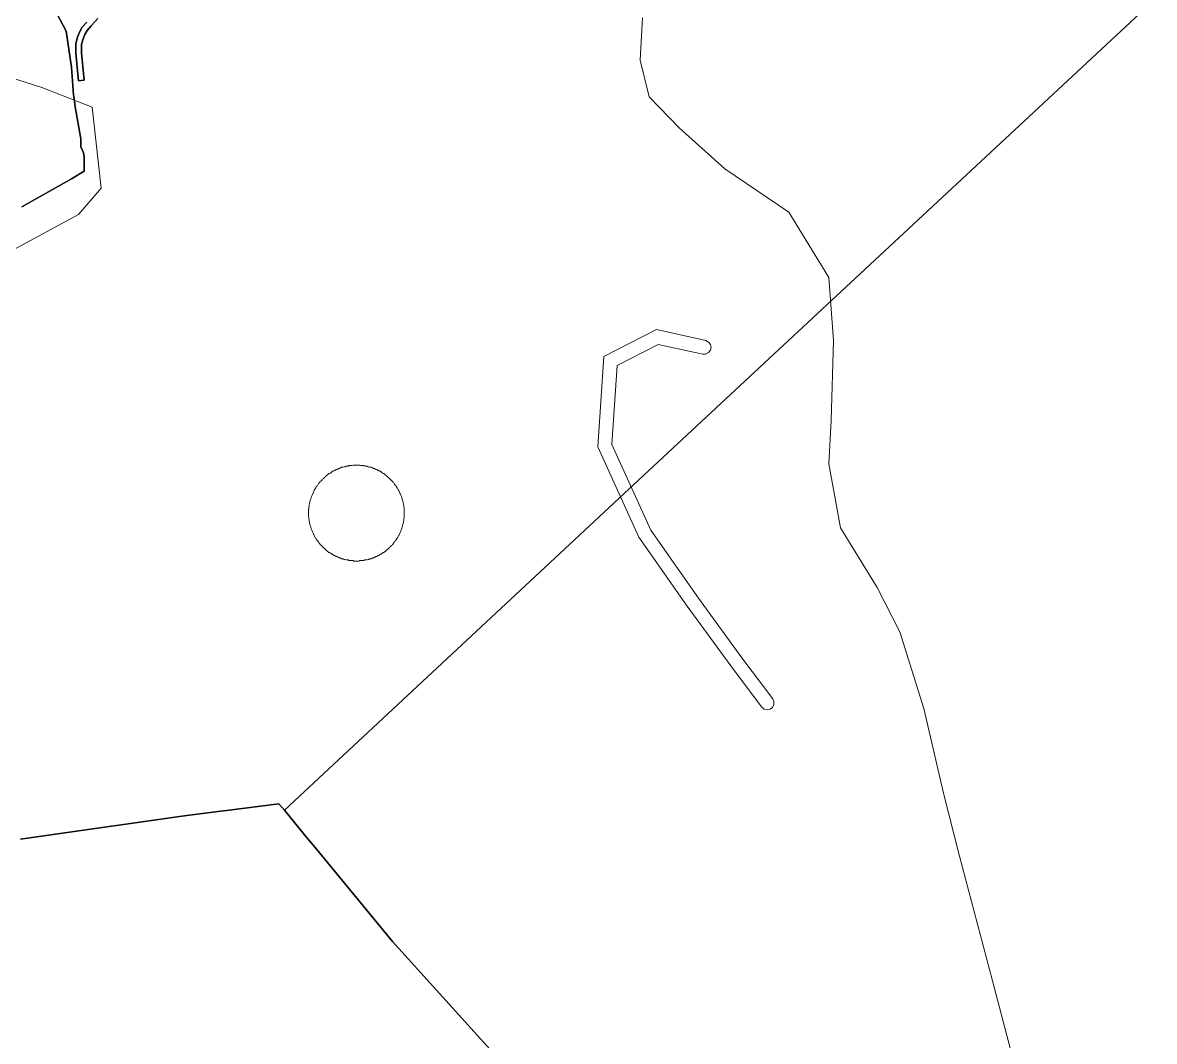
# Model space of a CAD drawing. Header units: metres. Extents: x 3 to 1027712, y 40 to 4430649.
# Drawn here: x 507850 to 508839, y 4408420 to 4409311 of the extents above; entities that cross this region are included whole.
import ezdxf

# ---------------------------------------------------------------- set-up
doc = ezdxf.new("R2010")
doc.units = ezdxf.units.M
doc.header["$MEASUREMENT"] = 0
doc.layers.add('A.ES.SDGC.CP.07003.cadastralparcel — CadastralParcel', color=1, linetype='Continuous')
doc.layers.add('Habitats_5_km', color=7, linetype='Continuous', lineweight=9, true_color=0xbefad2)

msp = doc.modelspace()

# ---------------------------------------------------------------- linework, layer by layer
at = {"layer": 'A.ES.SDGC.CP.07003.cadastralparcel — CadastralParcel', "color": 7, "linetype": 'Continuous', "flags": 128}
for points in [[(507832.04, 4409335.35), (507869.88, 4409340.18), (507870.75, 4409338.08), (507874.17, 4409329.78), (507887.65, 4409303.73), (507892.4, 4409272.33), (507894.1, 4409247.79), (507894.4, 4409246.71), (507895.71, 4409237.51), (507900.64, 4409209.6), (507900.6, 4409202.71), (507902.75, 4409197.32), (507903.34, 4409194.08), (507903.55, 4409181.31), (507893.92, 4409175.46), (507892.49, 4409174.59), (507865.14, 4409159.22), (507849.06, 4409150.18)], [(508838.87, 4409331.4), (508396.82, 4408919.17), (508078.53, 4408622.35), (508073.74, 4408628.16), (508027.94, 4408622.27), (508025.31, 4408621.94), (508022.68, 4408621.6), (507988.96, 4408617.27), (507870.1, 4408600.4), (507847.85, 4408597.24)], [(507849.06, 4409150.18), (507865.14, 4409159.22), (507892.49, 4409174.59), (507893.92, 4409175.46), (507903.55, 4409181.31), (507903.34, 4409194.08), (507902.75, 4409197.32), (507900.6, 4409202.71), (507900.64, 4409209.6), (507895.71, 4409237.51), (507894.4, 4409246.71), (507894.1, 4409247.79), (507892.4, 4409272.33), (507887.65, 4409303.73), (507874.17, 4409329.78)], [(508307.49, 4408358.7), (508173.06, 4408507.69), (508105.43, 4408589.72), (508100.49, 4408595.7), (508096.12, 4408601.01), (508078.53, 4408622.35), (508396.82, 4408919.17), (508838.87, 4409331.4)], [(507905.75, 4409311.75), (507901.85, 4409307.12), (507899.41, 4409302.97), (507897.7, 4409298.58), (507896.23, 4409292.97), (507896.23, 4409284.44), (507898.46, 4409260.45), (507900.94, 4409260.67), (507903.43, 4409260.91), (507901.23, 4409284.67), (507901.23, 4409292.33), (507902.46, 4409297.04), (507903.92, 4409300.78), (507905.94, 4409304.22), (507909.5, 4409308.45), (507915.32, 4409314.79)], [(507915.32, 4409314.79), (507909.5, 4409308.45), (507905.94, 4409304.22), (507903.92, 4409300.78), (507902.46, 4409297.04), (507901.23, 4409292.33), (507901.23, 4409284.67), (507903.43, 4409260.91), (507900.94, 4409260.67), (507898.46, 4409260.45), (507896.23, 4409284.44), (507896.23, 4409292.97), (507897.7, 4409298.58), (507899.41, 4409302.97), (507901.85, 4409307.12), (507905.75, 4409311.75)], [(507847.85, 4408597.24), (507870.1, 4408600.4), (507988.96, 4408617.27), (508022.68, 4408621.6), (508025.31, 4408621.94), (508027.94, 4408622.27), (508073.74, 4408628.16), (508078.53, 4408622.35), (508096.12, 4408601.01), (508100.49, 4408595.7), (508105.43, 4408589.72), (508173.06, 4408507.69), (508307.49, 4408358.7), (508152.39, 4408216.08), (508145.66, 4408209.66), (508014.2, 4408084.04), (507675.17, 4408148.94)]]:
    msp.add_lwpolyline(points, dxfattribs=at)
at = {"layer": 'Habitats_5_km'}
for points in [[(508720.44, 4408385.35), (508697.44, 4408473.35), (508668.44, 4408582.35), (508654.44, 4408637.35), (508637.44, 4408711.35), (508616.44, 4408778.35), (508596.44, 4408817.35), (508564.44, 4408869.35), (508554.44, 4408925.35), (508556.44, 4408963.35), (508558.44, 4409033.35), (508554.44, 4409088.35), (508519.44, 4409145.35), (508463.44, 4409183.35), (508423.44, 4409219.35), (508397.44, 4409246.35), (508389.44, 4409278.35), (508391.44, 4409315.35)], [(508391.44, 4409315.35), (508389.44, 4409278.35), (508397.44, 4409246.35), (508423.44, 4409219.35), (508463.44, 4409183.35), (508519.44, 4409145.35), (508554.44, 4409088.35), (508558.44, 4409033.35), (508556.44, 4408963.35), (508554.44, 4408925.35), (508564.44, 4408869.35), (508596.44, 4408817.35), (508616.44, 4408778.35), (508637.44, 4408711.35), (508654.44, 4408637.35), (508668.44, 4408582.35), (508697.44, 4408473.35), (508720.44, 4408385.35)], [(507835.43, 4409109.35), (507898.43, 4409143.35), (507918.43, 4409166.35), (507910.43, 4409237.35), (507866.43, 4409254.35), (507810.43, 4409272.35)]]:
    msp.add_lwpolyline(points, dxfattribs=at)
for points in [[(508495.62, 4408712.85), (508468.62, 4408748.85), (508430.56, 4408800.85), (508388.22, 4408861.35), (508352.34, 4408940.35), (508357.69, 4409019.35), (508403.62, 4409042.85), (508446.72, 4409033.35), (508449.15, 4409031.85), (508450.84, 4409029.85), (508451.44, 4409027.35), (508450.81, 4409024.85), (508449.09, 4409022.85), (508446.65, 4409021.35), (508444.15, 4409021.35), (508405.25, 4409029.85), (508369.19, 4409011.35), (508364.53, 4408942.35), (508398.65, 4408867.35), (508440.31, 4408807.85), (508478.25, 4408755.85), (508505.25, 4408719.85), (508506.28, 4408717.85), (508506.28, 4408714.85), (508505.09, 4408712.35), (508502.97, 4408710.85), (508500.31, 4408710.35), (508497.69, 4408710.85)], [(508495.62, 4408712.85), (508497.69, 4408710.85), (508500.31, 4408710.35), (508502.97, 4408710.85), (508505.09, 4408712.35), (508506.28, 4408714.85), (508506.28, 4408717.85), (508505.25, 4408719.85), (508478.25, 4408755.85), (508440.31, 4408807.85), (508398.65, 4408867.35), (508364.53, 4408942.35), (508369.19, 4409011.35), (508405.25, 4409029.85), (508444.15, 4409021.35), (508446.65, 4409021.35), (508449.09, 4409022.85), (508450.81, 4409024.85), (508451.44, 4409027.35), (508450.84, 4409029.85), (508449.15, 4409031.85), (508446.72, 4409033.35), (508403.62, 4409042.85), (508357.69, 4409019.35), (508352.34, 4408940.35), (508388.22, 4408861.35), (508430.56, 4408800.85), (508468.62, 4408748.85)], [(508142.15, 4408840.35), (508141.43, 4408840.35), (508140.71, 4408840.35), (508139.96, 4408840.35), (508139.24, 4408840.35), (508138.53, 4408840.85), (508137.78, 4408840.85), (508137.06, 4408840.85), (508136.34, 4408840.85), (508135.62, 4408840.85), (508134.9, 4408840.85), (508134.15, 4408841.35), (508133.46, 4408841.35), (508132.74, 4408841.35), (508132.03, 4408841.35), (508131.31, 4408841.85), (508130.59, 4408841.85), (508129.9, 4408842.35), (508129.21, 4408842.35), (508128.49, 4408842.35), (508127.81, 4408842.85), (508127.12, 4408842.85), (508126.43, 4408843.35), (508125.74, 4408843.35), (508125.09, 4408843.85), (508124.4, 4408844.35), (508123.74, 4408844.35), (508123.09, 4408844.85), (508122.43, 4408844.85), (508121.78, 4408845.35), (508121.15, 4408845.85), (508120.53, 4408846.35), (508119.87, 4408846.35), (508119.24, 4408846.85), (508118.65, 4408847.35), (508118.03, 4408847.85), (508117.43, 4408847.85), (508116.84, 4408848.35), (508116.24, 4408848.85), (508115.68, 4408849.35), (508115.09, 4408849.85), (508114.53, 4408850.35), (508113.99, 4408850.85), (508113.43, 4408851.35), (508112.9, 4408851.85), (508112.37, 4408852.35), (508111.84, 4408852.85), (508111.34, 4408853.35), (508110.84, 4408853.85), (508110.34, 4408854.35), (508109.87, 4408854.85), (508109.37, 4408855.35), (508108.9, 4408855.85), (508108.46, 4408856.85), (508108.03, 4408857.35), (508107.59, 4408857.85), (508107.15, 4408858.35), (508106.74, 4408858.85), (508106.34, 4408859.35), (508105.96, 4408860.35), (508105.56, 4408860.85), (508105.18, 4408861.35), (508104.84, 4408861.85), (508104.49, 4408862.85), (508104.15, 4408863.35), (508103.84, 4408863.85), (508103.53, 4408864.85), (508103.21, 4408865.35), (508102.93, 4408865.85), (508102.65, 4408866.85), (508102.37, 4408867.35), (508102.12, 4408867.85), (508101.87, 4408868.85), (508101.65, 4408869.35), (508101.43, 4408870.35), (508101.21, 4408870.85), (508101.03, 4408871.35), (508100.84, 4408872.35), (508100.65, 4408872.85), (508100.49, 4408873.85), (508100.37, 4408874.35), (508100.21, 4408875.35), (508100.12, 4408875.85), (508099.99, 4408876.35), (508099.9, 4408877.35), (508099.81, 4408877.85), (508099.74, 4408878.85), (508099.68, 4408879.35), (508099.65, 4408880.35), (508099.62, 4408880.85), (508099.59, 4408881.85), (508099.59, 4408882.35), (508099.59, 4408882.85), (508099.62, 4408883.85), (508099.65, 4408884.35), (508099.68, 4408885.35), (508099.74, 4408885.85), (508099.81, 4408886.85), (508099.9, 4408887.35), (508099.99, 4408888.35), (508100.12, 4408888.85), (508100.21, 4408889.85), (508100.37, 4408890.35), (508100.49, 4408890.85), (508100.65, 4408891.85), (508100.84, 4408892.35), (508101.03, 4408893.35), (508101.21, 4408893.85), (508101.43, 4408894.35), (508101.65, 4408895.35), (508101.87, 4408895.85), (508102.12, 4408896.85), (508102.37, 4408897.35), (508102.65, 4408897.85), (508102.93, 4408898.85), (508103.21, 4408899.35), (508103.53, 4408899.85), (508103.84, 4408900.85), (508104.15, 4408901.35), (508104.49, 4408901.85), (508104.84, 4408902.85), (508105.18, 4408903.35), (508105.56, 4408903.85), (508105.96, 4408904.35), (508106.34, 4408905.35), (508106.74, 4408905.85), (508107.15, 4408906.35), (508107.59, 4408906.85), (508108.03, 4408907.35), (508108.46, 4408908.35), (508108.9, 4408908.85), (508109.37, 4408909.35), (508109.87, 4408909.85), (508110.34, 4408910.35), (508110.84, 4408910.85), (508111.34, 4408911.35), (508111.84, 4408911.85), (508112.37, 4408912.35), (508112.9, 4408912.85), (508113.43, 4408913.35), (508113.99, 4408913.85), (508114.53, 4408914.35), (508115.09, 4408914.85), (508115.68, 4408915.35), (508116.24, 4408915.85), (508116.84, 4408916.35), (508117.43, 4408916.85), (508118.03, 4408916.85), (508118.65, 4408917.35), (508119.28, 4408917.85), (508119.87, 4408918.35), (508120.53, 4408918.85), (508121.15, 4408918.85), (508121.78, 4408919.35), (508122.43, 4408919.85), (508123.09, 4408919.85), (508123.74, 4408920.35), (508124.4, 4408920.35), (508125.09, 4408920.85), (508125.74, 4408921.35), (508126.43, 4408921.35), (508127.12, 4408921.85), (508127.81, 4408921.85), (508128.49, 4408922.35), (508129.21, 4408922.35), (508129.9, 4408922.35), (508130.59, 4408922.85), (508131.31, 4408922.85), (508132.03, 4408923.35), (508132.74, 4408923.35), (508133.46, 4408923.35), (508134.18, 4408923.35), (508134.9, 4408923.85), (508135.62, 4408923.85), (508136.34, 4408923.85), (508137.06, 4408923.85), (508137.78, 4408923.85), (508138.53, 4408924.35), (508139.25, 4408924.35), (508139.96, 4408924.35), (508140.71, 4408924.35), (508141.43, 4408924.35), (508142.15, 4408924.35), (508142.9, 4408924.35), (508143.62, 4408924.35), (508144.34, 4408924.35), (508145.09, 4408923.85), (508145.81, 4408923.85), (508146.53, 4408923.85), (508147.25, 4408923.85), (508147.96, 4408923.85), (508148.68, 4408923.35), (508149.4, 4408923.35), (508150.12, 4408923.35), (508150.84, 4408923.35), (508151.56, 4408922.85), (508152.28, 4408922.85), (508152.96, 4408922.35), (508153.65, 4408922.35), (508154.37, 4408922.35), (508155.06, 4408921.85), (508155.75, 4408921.85), (508156.43, 4408921.35), (508157.12, 4408921.35), (508157.78, 4408920.85), (508158.46, 4408920.35), (508159.12, 4408920.35), (508159.78, 4408919.85), (508160.43, 4408919.85), (508161.09, 4408919.35), (508161.71, 4408918.85), (508162.34, 4408918.85), (508163, 4408918.35), (508163.59, 4408917.85), (508164.21, 4408917.35), (508164.84, 4408916.85), (508165.43, 4408916.85), (508166.03, 4408916.35), (508166.62, 4408915.85), (508167.18, 4408915.35), (508167.78, 4408914.85), (508168.34, 4408914.35), (508168.87, 4408913.85), (508169.43, 4408913.35), (508169.96, 4408912.85), (508170.5, 4408912.35), (508171.03, 4408911.85), (508171.53, 4408911.35), (508172.03, 4408910.85), (508172.53, 4408910.35), (508173, 4408909.85), (508173.5, 4408909.35), (508173.96, 4408908.85), (508174.4, 4408908.35), (508174.84, 4408907.35), (508175.28, 4408906.85), (508175.71, 4408906.35), (508176.12, 4408905.85), (508176.53, 4408905.35), (508176.9, 4408904.35), (508177.31, 4408903.85), (508177.68, 4408903.35), (508178.03, 4408902.85), (508178.37, 4408901.85), (508178.71, 4408901.35), (508179.03, 4408900.85), (508179.34, 4408899.85), (508179.65, 4408899.35), (508179.93, 4408898.85), (508180.21, 4408897.85), (508180.5, 4408897.35), (508180.75, 4408896.85), (508181, 4408895.85), (508181.21, 4408895.35), (508181.43, 4408894.35), (508181.65, 4408893.85), (508181.84, 4408893.35), (508182.03, 4408892.35), (508182.21, 4408891.85), (508182.37, 4408890.85), (508182.5, 4408890.35), (508182.65, 4408889.85), (508182.75, 4408888.85), (508182.87, 4408888.35), (508182.96, 4408887.35), (508183.06, 4408886.85), (508183.12, 4408885.85), (508183.18, 4408885.35), (508183.21, 4408884.35), (508183.25, 4408883.85), (508183.28, 4408882.85), (508183.28, 4408882.35), (508183.28, 4408881.85), (508183.25, 4408880.85), (508183.21, 4408880.35), (508183.18, 4408879.35), (508183.12, 4408878.85), (508183.06, 4408877.85), (508182.96, 4408877.35), (508182.87, 4408876.35), (508182.75, 4408875.85), (508182.65, 4408874.85), (508182.5, 4408874.35), (508182.37, 4408873.85), (508182.21, 4408872.85), (508182.03, 4408872.35), (508181.84, 4408871.35), (508181.65, 4408870.85), (508181.43, 4408870.35), (508181.21, 4408869.35), (508181, 4408868.85), (508180.75, 4408867.85), (508180.5, 4408867.35), (508180.21, 4408866.85), (508179.93, 4408865.85), (508179.65, 4408865.35), (508179.34, 4408864.85), (508179.03, 4408863.85), (508178.71, 4408863.35), (508178.37, 4408862.85), (508178.03, 4408861.85), (508177.65, 4408861.35), (508177.31, 4408860.85), (508176.9, 4408860.35), (508176.53, 4408859.35), (508176.12, 4408858.85), (508175.71, 4408858.35), (508175.28, 4408857.85), (508174.84, 4408857.35), (508174.4, 4408856.85), (508173.93, 4408855.85), (508173.5, 4408855.35), (508173, 4408854.85), (508172.53, 4408854.35), (508172.03, 4408853.85), (508171.53, 4408853.35), (508171.03, 4408852.85), (508170.49, 4408852.35), (508169.96, 4408851.85), (508169.43, 4408851.35), (508168.87, 4408850.85), (508168.34, 4408850.35), (508167.78, 4408849.85), (508167.18, 4408849.35), (508166.62, 4408848.85), (508166.03, 4408848.35), (508165.43, 4408847.85), (508164.84, 4408847.85), (508164.21, 4408847.35), (508163.59, 4408846.85), (508162.99, 4408846.35), (508162.34, 4408846.35), (508161.71, 4408845.85), (508161.09, 4408845.35), (508160.43, 4408844.85), (508159.78, 4408844.85), (508159.12, 4408844.35), (508158.46, 4408844.35), (508157.78, 4408843.85), (508157.12, 4408843.35), (508156.43, 4408843.35), (508155.74, 4408842.85), (508155.06, 4408842.85), (508154.37, 4408842.35), (508153.65, 4408842.35), (508152.96, 4408842.35), (508152.28, 4408841.85), (508151.56, 4408841.85), (508150.84, 4408841.35), (508150.12, 4408841.35), (508149.4, 4408841.35), (508148.68, 4408841.35), (508147.96, 4408840.85), (508147.24, 4408840.85), (508146.53, 4408840.85), (508145.81, 4408840.85), (508145.09, 4408840.85), (508144.34, 4408840.85), (508143.62, 4408840.35), (508142.9, 4408840.35)], [(508101.21, 4408893.85), (508101.03, 4408893.35), (508100.84, 4408892.35), (508100.65, 4408891.85), (508100.49, 4408890.85), (508100.37, 4408890.35), (508100.21, 4408889.85), (508100.12, 4408888.85), (508099.99, 4408888.35), (508099.9, 4408887.35), (508099.81, 4408886.85), (508099.74, 4408885.85), (508099.68, 4408885.35), (508099.65, 4408884.35), (508099.62, 4408883.85), (508099.59, 4408882.85), (508099.59, 4408882.35), (508099.59, 4408881.85), (508099.62, 4408880.85), (508099.65, 4408880.35), (508099.68, 4408879.35), (508099.74, 4408878.85), (508099.81, 4408877.85), (508099.9, 4408877.35), (508099.99, 4408876.35), (508100.12, 4408875.85), (508100.21, 4408875.35), (508100.37, 4408874.35), (508100.49, 4408873.85), (508100.65, 4408872.85), (508100.84, 4408872.35), (508101.03, 4408871.35), (508101.21, 4408870.85), (508101.43, 4408870.35), (508101.65, 4408869.35), (508101.87, 4408868.85), (508102.12, 4408867.85), (508102.37, 4408867.35), (508102.65, 4408866.85), (508102.93, 4408865.85), (508103.21, 4408865.35), (508103.53, 4408864.85), (508103.84, 4408863.85), (508104.15, 4408863.35), (508104.49, 4408862.85), (508104.84, 4408861.85), (508105.18, 4408861.35), (508105.56, 4408860.85), (508105.96, 4408860.35), (508106.34, 4408859.35), (508106.74, 4408858.85), (508107.15, 4408858.35), (508107.59, 4408857.85), (508108.03, 4408857.35), (508108.46, 4408856.85), (508108.9, 4408855.85), (508109.37, 4408855.35), (508109.87, 4408854.85), (508110.34, 4408854.35), (508110.84, 4408853.85), (508111.34, 4408853.35), (508111.84, 4408852.85), (508112.37, 4408852.35), (508112.9, 4408851.85), (508113.43, 4408851.35), (508113.99, 4408850.85), (508114.53, 4408850.35), (508115.09, 4408849.85), (508115.68, 4408849.35), (508116.24, 4408848.85), (508116.84, 4408848.35), (508117.43, 4408847.85), (508118.03, 4408847.85), (508118.65, 4408847.35), (508119.24, 4408846.85), (508119.87, 4408846.35), (508120.53, 4408846.35), (508121.15, 4408845.85), (508121.78, 4408845.35), (508122.43, 4408844.85), (508123.09, 4408844.85), (508123.74, 4408844.35), (508124.4, 4408844.35), (508125.09, 4408843.85), (508125.74, 4408843.35), (508126.43, 4408843.35), (508127.12, 4408842.85), (508127.81, 4408842.85), (508128.49, 4408842.35), (508129.21, 4408842.35), (508129.9, 4408842.35), (508130.59, 4408841.85), (508131.31, 4408841.85), (508132.03, 4408841.35), (508132.74, 4408841.35), (508133.46, 4408841.35), (508134.15, 4408841.35), (508134.9, 4408840.85), (508135.62, 4408840.85), (508136.34, 4408840.85), (508137.06, 4408840.85), (508137.78, 4408840.85), (508138.53, 4408840.85), (508139.24, 4408840.35), (508139.96, 4408840.35), (508140.71, 4408840.35), (508141.43, 4408840.35), (508142.15, 4408840.35), (508142.9, 4408840.35), (508143.62, 4408840.35), (508144.34, 4408840.85), (508145.09, 4408840.85), (508145.81, 4408840.85), (508146.53, 4408840.85), (508147.24, 4408840.85), (508147.96, 4408840.85), (508148.68, 4408841.35), (508149.4, 4408841.35), (508150.12, 4408841.35), (508150.84, 4408841.35), (508151.56, 4408841.85), (508152.28, 4408841.85), (508152.96, 4408842.35), (508153.65, 4408842.35), (508154.37, 4408842.35), (508155.06, 4408842.85), (508155.74, 4408842.85), (508156.43, 4408843.35), (508157.12, 4408843.35), (508157.78, 4408843.85), (508158.46, 4408844.35), (508159.12, 4408844.35), (508159.78, 4408844.85), (508160.43, 4408844.85), (508161.09, 4408845.35), (508161.71, 4408845.85), (508162.34, 4408846.35), (508162.99, 4408846.35), (508163.59, 4408846.85), (508164.21, 4408847.35), (508164.84, 4408847.85), (508165.43, 4408847.85), (508166.03, 4408848.35), (508166.62, 4408848.85), (508167.18, 4408849.35), (508167.78, 4408849.85), (508168.34, 4408850.35), (508168.87, 4408850.85), (508169.43, 4408851.35), (508169.96, 4408851.85), (508170.49, 4408852.35), (508171.03, 4408852.85), (508171.53, 4408853.35), (508172.03, 4408853.85), (508172.53, 4408854.35), (508173, 4408854.85), (508173.5, 4408855.35), (508173.93, 4408855.85), (508174.4, 4408856.85), (508174.84, 4408857.35), (508175.28, 4408857.85), (508175.71, 4408858.35), (508176.12, 4408858.85), (508176.53, 4408859.35), (508176.9, 4408860.35), (508177.31, 4408860.85), (508177.65, 4408861.35), (508178.03, 4408861.85), (508178.37, 4408862.85), (508178.71, 4408863.35), (508179.03, 4408863.85), (508179.34, 4408864.85), (508179.65, 4408865.35), (508179.93, 4408865.85), (508180.21, 4408866.85), (508180.5, 4408867.35), (508180.75, 4408867.85), (508181, 4408868.85), (508181.21, 4408869.35), (508181.43, 4408870.35), (508181.65, 4408870.85), (508181.84, 4408871.35), (508182.03, 4408872.35), (508182.21, 4408872.85), (508182.37, 4408873.85), (508182.5, 4408874.35), (508182.65, 4408874.85), (508182.75, 4408875.85), (508182.87, 4408876.35), (508182.96, 4408877.35), (508183.06, 4408877.85), (508183.12, 4408878.85), (508183.18, 4408879.35), (508183.21, 4408880.35), (508183.25, 4408880.85), (508183.28, 4408881.85), (508183.28, 4408882.35), (508183.28, 4408882.85), (508183.25, 4408883.85), (508183.21, 4408884.35), (508183.18, 4408885.35), (508183.12, 4408885.85), (508183.06, 4408886.85), (508182.96, 4408887.35), (508182.87, 4408888.35), (508182.75, 4408888.85), (508182.65, 4408889.85), (508182.5, 4408890.35), (508182.37, 4408890.85), (508182.21, 4408891.85), (508182.03, 4408892.35), (508181.84, 4408893.35), (508181.65, 4408893.85), (508181.43, 4408894.35), (508181.21, 4408895.35), (508181, 4408895.85), (508180.75, 4408896.85), (508180.5, 4408897.35), (508180.21, 4408897.85), (508179.93, 4408898.85), (508179.65, 4408899.35), (508179.34, 4408899.85), (508179.03, 4408900.85), (508178.71, 4408901.35), (508178.37, 4408901.85), (508178.03, 4408902.85), (508177.68, 4408903.35), (508177.31, 4408903.85), (508176.9, 4408904.35), (508176.53, 4408905.35), (508176.12, 4408905.85), (508175.71, 4408906.35), (508175.28, 4408906.85), (508174.84, 4408907.35), (508174.4, 4408908.35), (508173.96, 4408908.85), (508173.5, 4408909.35), (508173, 4408909.85), (508172.53, 4408910.35), (508172.03, 4408910.85), (508171.53, 4408911.35), (508171.03, 4408911.85), (508170.5, 4408912.35), (508169.96, 4408912.85), (508169.43, 4408913.35), (508168.87, 4408913.85), (508168.34, 4408914.35), (508167.78, 4408914.85), (508167.18, 4408915.35), (508166.62, 4408915.85), (508166.03, 4408916.35), (508165.43, 4408916.85), (508164.84, 4408916.85), (508164.21, 4408917.35), (508163.59, 4408917.85), (508163, 4408918.35), (508162.34, 4408918.85), (508161.71, 4408918.85), (508161.09, 4408919.35), (508160.43, 4408919.85), (508159.78, 4408919.85), (508159.12, 4408920.35), (508158.46, 4408920.35), (508157.78, 4408920.85), (508157.12, 4408921.35), (508156.43, 4408921.35), (508155.75, 4408921.85), (508155.06, 4408921.85), (508154.37, 4408922.35), (508153.65, 4408922.35), (508152.96, 4408922.35), (508152.28, 4408922.85), (508151.56, 4408922.85), (508150.84, 4408923.35), (508150.12, 4408923.35), (508149.4, 4408923.35), (508148.68, 4408923.35), (508147.96, 4408923.85), (508147.25, 4408923.85), (508146.53, 4408923.85), (508145.81, 4408923.85), (508145.09, 4408923.85), (508144.34, 4408924.35), (508143.62, 4408924.35), (508142.9, 4408924.35), (508142.15, 4408924.35), (508141.43, 4408924.35), (508140.71, 4408924.35), (508139.96, 4408924.35), (508139.25, 4408924.35), (508138.53, 4408924.35), (508137.78, 4408923.85), (508137.06, 4408923.85), (508136.34, 4408923.85), (508135.62, 4408923.85), (508134.9, 4408923.85), (508134.18, 4408923.35), (508133.46, 4408923.35), (508132.74, 4408923.35), (508132.03, 4408923.35), (508131.31, 4408922.85), (508130.59, 4408922.85), (508129.9, 4408922.35), (508129.21, 4408922.35), (508128.49, 4408922.35), (508127.81, 4408921.85), (508127.12, 4408921.85), (508126.43, 4408921.35), (508125.74, 4408921.35), (508125.09, 4408920.85), (508124.4, 4408920.35), (508123.74, 4408920.35), (508123.09, 4408919.85), (508122.43, 4408919.85), (508121.78, 4408919.35), (508121.15, 4408918.85), (508120.53, 4408918.85), (508119.87, 4408918.35), (508119.28, 4408917.85), (508118.65, 4408917.35), (508118.03, 4408916.85), (508117.43, 4408916.85), (508116.84, 4408916.35), (508116.24, 4408915.85), (508115.68, 4408915.35), (508115.09, 4408914.85), (508114.53, 4408914.35), (508113.99, 4408913.85), (508113.43, 4408913.35), (508112.9, 4408912.85), (508112.37, 4408912.35), (508111.84, 4408911.85), (508111.34, 4408911.35), (508110.84, 4408910.85), (508110.34, 4408910.35), (508109.87, 4408909.85), (508109.37, 4408909.35), (508108.9, 4408908.85), (508108.46, 4408908.35), (508108.03, 4408907.35), (508107.59, 4408906.85), (508107.15, 4408906.35), (508106.74, 4408905.85), (508106.34, 4408905.35), (508105.96, 4408904.35), (508105.56, 4408903.85), (508105.18, 4408903.35), (508104.84, 4408902.85), (508104.49, 4408901.85), (508104.15, 4408901.35), (508103.84, 4408900.85), (508103.53, 4408899.85), (508103.21, 4408899.35), (508102.93, 4408898.85), (508102.65, 4408897.85), (508102.37, 4408897.35), (508102.12, 4408896.85), (508101.87, 4408895.85), (508101.65, 4408895.35), (508101.43, 4408894.35)]]:
    msp.add_lwpolyline(points, close=True, dxfattribs=at)

doc.saveas('drawing.dxf')
